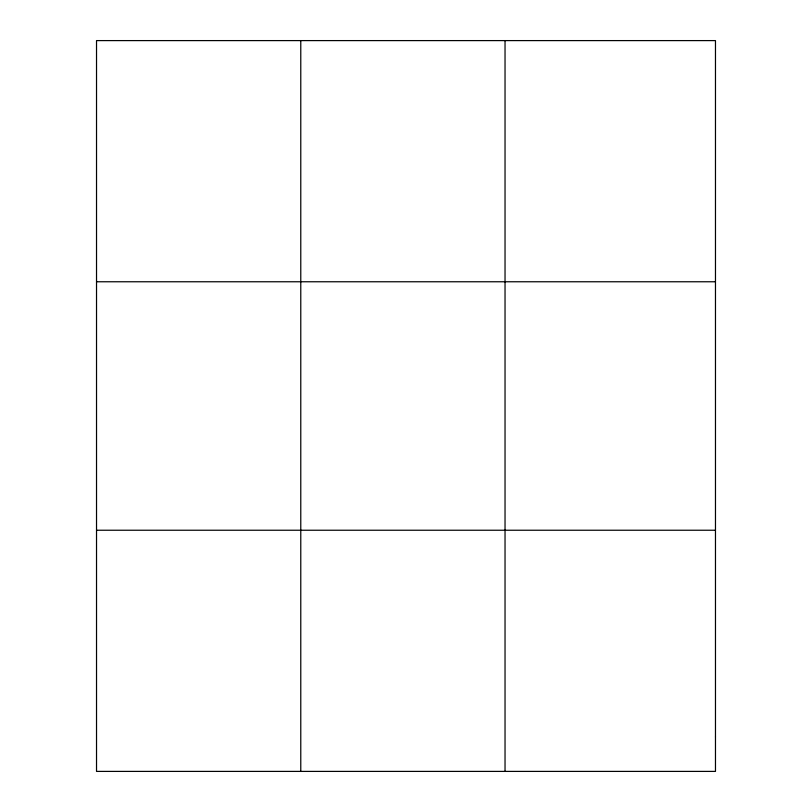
<?xml version="1.0" encoding="UTF-8"?>
<svg xmlns="http://www.w3.org/2000/svg" width="812" height="812" viewBox="0 0 812 812"><rect width="100%" height="100%" fill="white"/><g stroke="black" fill="none" stroke-linecap="round" stroke-linejoin="round"><path stroke-width="1.22" d="M300.775 771.4L300.775 40.6M505.034 771.4L505.034 40.6M96.526 281.764L715.473 281.764M96.526 530.236L715.473 530.236M715.473 736.951L715.473 771.4L96.526 771.4L96.526 40.6L715.473 40.6L715.473 736.951"/></g></svg>
